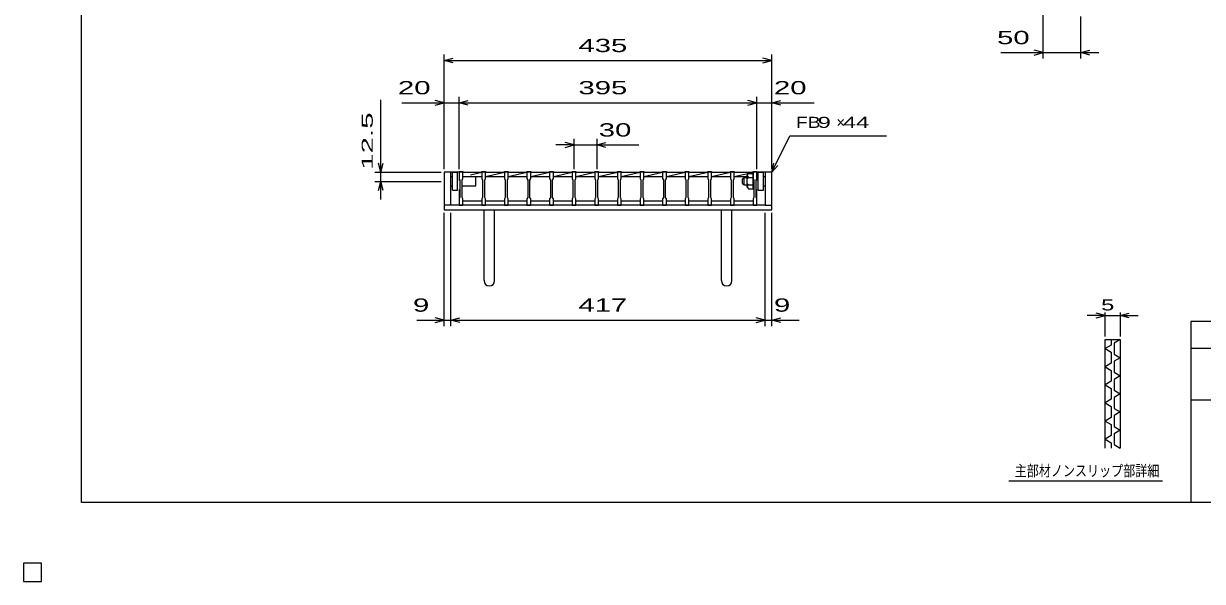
# Model space of a CAD drawing. Units: millimetres, scale not verified. Extents: x -1456 to 1389, y -1026 to 839.
# Drawn here: x -1456 to 108, y -1026 to -286 of the extents above; entities that cross this region are included whole.
import ezdxf
from ezdxf.enums import TextEntityAlignment as Align

# ---------------------------------------------------------------- set-up
doc = ezdxf.new("R2010")
doc.units = ezdxf.units.MM
doc.header["$LTSCALE"] = 8
for name, color, linetype, lineweight in [('0_2', 150, 'Continuous', 25), ('16', 3, 'Continuous', 25), ('19', 6, 'Continuous', 25), ('22', 4, 'Continuous', 25), ('32', 4, 'Continuous', 25)]:
    doc.layers.add(name, color=color, linetype=linetype, lineweight=lineweight)
doc.styles.add('ベクトル', font='')
doc.styles.get('ベクトル').set_extended_font_data('ベクトル')

msp = doc.modelspace()

# ---------------------------------------------------------------- linework, layer by layer
at = {"layer": '0_2'}
for p, q in [((-1379.2, -921.2), (-1379.2, 838.8)), ((1388.8, -681.2), (92.8, -681.2)), ((92.8, -681.2), (92.8, -921.2)), ((780.8, -717.2), (92.8, -717.2)), ((92.8, -785.2), (780.8, -785.2)), ((1388.8, -921.2), (-1379.2, -921.2))]:
    msp.add_line(p, q, dxfattribs=at)
at = {"layer": '16'}
for p, q in [((-878, -483), (-878, -482.3)), ((-878, -482.3), (-873, -482.3)), ((-878, -483), (-878, -491.5)), ((-873, -483), (-878, -483)), ((-878, -483), (-878, -494)), ((-873, -482.3), (-873, -483)), ((-873, -491.5), (-873, -483)), ((-873, -483), (-848, -483)), ((-863, -486.6), (-848, -483)), ((-848, -483), (-848, -482.3)), ((-848, -482.3), (-843, -482.3)), ((-848, -483), (-848, -491.5)), ((-843, -483), (-848, -483)), ((-843, -482.3), (-843, -483)), ((-843, -491.5), (-843, -483)), ((-843, -483), (-818, -483)), ((-843, -489), (-818, -483)), ((-818, -483), (-818, -482.3)), ((-818, -482.3), (-813, -482.3)), ((-818, -483), (-818, -491.5)), ((-813, -483), (-818, -483)), ((-813, -482.3), (-813, -483)), ((-813, -491.5), (-813, -483)), ((-813, -483), (-788, -483)), ((-813, -489), (-788, -483)), ((-788, -483), (-788, -482.3)), ((-788, -482.3), (-783, -482.3)), ((-788, -483), (-788, -491.5)), ((-783, -483), (-788, -483)), ((-783, -482.3), (-783, -483)), ((-783, -491.5), (-783, -483)), ((-783, -483), (-758, -483)), ((-783, -489), (-758, -483)), ((-758, -483), (-758, -482.3)), ((-758, -482.3), (-753, -482.3)), ((-758, -483), (-758, -491.5)), ((-753, -483), (-758, -483)), ((-753, -482.3), (-753, -483)), ((-753, -491.5), (-753, -483)), ((-753, -483), (-728, -483)), ((-753, -489), (-728, -483)), ((-728, -483), (-728, -482.3)), ((-728, -482.3), (-723, -482.3)), ((-728, -483), (-728, -491.5)), ((-723, -483), (-728, -483)), ((-723, -482.3), (-723, -483)), ((-723, -491.5), (-723, -483)), ((-723, -483), (-698, -483)), ((-723, -489), (-698, -483)), ((-698, -483), (-698, -482.3)), ((-698, -482.3), (-693, -482.3)), ((-698, -483), (-698, -491.5)), ((-693, -483), (-698, -483)), ((-693, -482.3), (-693, -483)), ((-693, -491.5), (-693, -483)), ((-693, -483), (-668, -483)), ((-693, -489), (-668, -483)), ((-668, -483), (-668, -482.3)), ((-668, -482.3), (-663, -482.3)), ((-668, -483), (-668, -491.5)), ((-663, -483), (-668, -483)), ((-663, -482.3), (-663, -483)), ((-663, -491.5), (-663, -483)), ((-663, -483), (-638, -483)), ((-663, -489), (-638, -483)), ((-638, -483), (-638, -482.3)), ((-638, -482.3), (-633, -482.3)), ((-638, -483), (-638, -491.5)), ((-633, -483), (-638, -483)), ((-633, -482.3), (-633, -483)), ((-633, -491.5), (-633, -483)), ((-633, -483), (-608, -483)), ((-633, -489), (-608, -483)), ((-608, -483), (-608, -482.3)), ((-608, -482.3), (-603, -482.3)), ((-608, -483), (-608, -491.5)), ((-603, -483), (-608, -483)), ((-603, -482.3), (-603, -483)), ((-603, -491.5), (-603, -483)), ((-603, -483), (-578, -483)), ((-603, -489), (-578, -483)), ((-578, -483), (-578, -482.3)), ((-578, -482.3), (-573, -482.3)), ((-578, -483), (-578, -491.5)), ((-573, -483), (-578, -483)), ((-573, -482.3), (-573, -483)), ((-573, -491.5), (-573, -483)), ((-573, -483), (-548, -483)), ((-573, -489), (-548, -483)), ((-548, -483), (-548, -482.3)), ((-548, -482.3), (-543, -482.3)), ((-548, -483), (-548, -491.5)), ((-543, -483), (-548, -483)), ((-543, -482.3), (-543, -483)), ((-543, -491.5), (-543, -483)), ((-543, -483), (-518, -483)), ((-543, -489), (-518, -483)), ((-518, -483), (-518, -482.3)), ((-518, -482.3), (-513, -482.3)), ((-518, -483), (-518, -491.5)), ((-513, -483), (-518, -483)), ((-513, -482.3), (-513, -483)), ((-513, -491.5), (-513, -483)), ((-513, -483), (-488, -483)), ((-496.333, -485), (-488, -483)), ((-488, -483), (-488, -482.3)), ((-488, -482.3), (-483, -482.3)), ((-488, -483), (-488, -491.5)), ((-483, -483), (-488, -483)), ((-483, -482.3), (-483, -483)), ((-483, -491.5), (-483, -483)), ((-483, -494), (-483, -483)), ((-878, -491.5), (-877, -493.5)), ((-877, -493.5), (-877, -516.5)), ((-874, -493.5), (-873, -491.5)), ((-874, -516.5), (-874, -493.5)), ((-858, -489), (-848, -489)), ((-848, -491.5), (-847, -493.5)), ((-847, -493.5), (-847, -516.5)), ((-844, -493.5), (-843, -491.5)), ((-844, -516.5), (-844, -493.5)), ((-843, -489), (-818, -489)), ((-818, -491.5), (-817, -493.5)), ((-817, -493.5), (-817, -516.5)), ((-814, -493.5), (-813, -491.5)), ((-814, -516.5), (-814, -493.5)), ((-813, -489), (-788, -489)), ((-788, -491.5), (-787, -493.5)), ((-787, -493.5), (-787, -516.5)), ((-784, -493.5), (-783, -491.5)), ((-784, -516.5), (-784, -493.5)), ((-783, -489), (-758, -489)), ((-758, -491.5), (-757, -493.5)), ((-757, -493.5), (-757, -516.5)), ((-754, -493.5), (-753, -491.5)), ((-754, -516.5), (-754, -493.5)), ((-753, -489), (-728, -489)), ((-728, -491.5), (-727, -493.5)), ((-727, -493.5), (-727, -516.5)), ((-724, -493.5), (-723, -491.5)), ((-724, -516.5), (-724, -493.5)), ((-723, -489), (-698, -489)), ((-698, -491.5), (-697, -493.5)), ((-697, -493.5), (-697, -516.5)), ((-694, -493.5), (-693, -491.5)), ((-694, -516.5), (-694, -493.5)), ((-693, -489), (-668, -489)), ((-668, -491.5), (-667, -493.5)), ((-667, -493.5), (-667, -516.5)), ((-664, -493.5), (-663, -491.5)), ((-664, -516.5), (-664, -493.5)), ((-663, -489), (-638, -489)), ((-638, -491.5), (-637, -493.5)), ((-637, -493.5), (-637, -516.5)), ((-634, -493.5), (-633, -491.5)), ((-634, -516.5), (-634, -493.5)), ((-633, -489), (-608, -489)), ((-608, -491.5), (-607, -493.5)), ((-607, -493.5), (-607, -516.5)), ((-604, -493.5), (-603, -491.5)), ((-604, -516.5), (-604, -493.5)), ((-603, -489), (-578, -489)), ((-578, -491.5), (-577, -493.5)), ((-577, -493.5), (-577, -516.5)), ((-574, -493.5), (-573, -491.5)), ((-574, -516.5), (-574, -493.5)), ((-573, -489), (-548, -489)), ((-548, -491.5), (-547, -493.5)), ((-547, -493.5), (-547, -516.5)), ((-544, -493.5), (-543, -491.5)), ((-544, -516.5), (-544, -493.5)), ((-543, -489), (-518, -489)), ((-518, -491.5), (-517, -493.5)), ((-517, -493.5), (-517, -516.5)), ((-514, -493.5), (-513, -491.5)), ((-514, -516.5), (-514, -493.5)), ((-513, -489), (-497, -485.16)), ((-513, -489), (-497, -489)), ((-488, -491.5), (-487, -493.5)), ((-487, -493.5), (-487, -516.5)), ((-484, -493.5), (-483, -491.5)), ((-484, -516.5), (-484, -493.5)), ((-878, -506), (-878, -521)), ((-483, -521), (-483, -506)), ((-877, -516.5), (-878, -518.5)), ((-878, -518.5), (-878, -527)), ((-878, -527), (-873, -527)), ((-873, -518.5), (-874, -516.5)), ((-873, -527), (-873, -518.5)), ((-873, -521), (-848, -521)), ((-847, -516.5), (-848, -518.5)), ((-848, -518.5), (-848, -527)), ((-848, -527), (-843, -527)), ((-843, -518.5), (-844, -516.5)), ((-843, -527), (-843, -518.5)), ((-843, -521), (-818, -521)), ((-817, -516.5), (-818, -518.5)), ((-818, -518.5), (-818, -527)), ((-818, -527), (-813, -527)), ((-813, -518.5), (-814, -516.5)), ((-813, -527), (-813, -518.5)), ((-813, -521), (-788, -521)), ((-787, -516.5), (-788, -518.5)), ((-788, -518.5), (-788, -527)), ((-788, -527), (-783, -527)), ((-783, -518.5), (-784, -516.5)), ((-783, -527), (-783, -518.5)), ((-783, -521), (-758, -521)), ((-757, -516.5), (-758, -518.5)), ((-758, -518.5), (-758, -527)), ((-758, -527), (-753, -527)), ((-753, -518.5), (-754, -516.5)), ((-753, -527), (-753, -518.5)), ((-753, -521), (-728, -521)), ((-727, -516.5), (-728, -518.5)), ((-728, -518.5), (-728, -527)), ((-728, -527), (-723, -527)), ((-723, -518.5), (-724, -516.5)), ((-723, -527), (-723, -518.5)), ((-723, -521), (-698, -521)), ((-697, -516.5), (-698, -518.5)), ((-698, -518.5), (-698, -527)), ((-698, -527), (-693, -527)), ((-693, -518.5), (-694, -516.5)), ((-693, -527), (-693, -518.5)), ((-693, -521), (-668, -521)), ((-667, -516.5), (-668, -518.5)), ((-668, -518.5), (-668, -527)), ((-668, -527), (-663, -527)), ((-663, -518.5), (-664, -516.5)), ((-663, -527), (-663, -518.5)), ((-663, -521), (-638, -521)), ((-637, -516.5), (-638, -518.5)), ((-638, -518.5), (-638, -527)), ((-638, -527), (-633, -527)), ((-633, -518.5), (-634, -516.5)), ((-633, -527), (-633, -518.5)), ((-633, -521), (-608, -521)), ((-607, -516.5), (-608, -518.5)), ((-608, -518.5), (-608, -527)), ((-608, -527), (-603, -527)), ((-603, -518.5), (-604, -516.5)), ((-603, -527), (-603, -518.5)), ((-603, -521), (-578, -521)), ((-577, -516.5), (-578, -518.5)), ((-578, -518.5), (-578, -527)), ((-578, -527), (-573, -527)), ((-573, -518.5), (-574, -516.5)), ((-573, -527), (-573, -518.5)), ((-573, -521), (-548, -521)), ((-547, -516.5), (-548, -518.5)), ((-548, -518.5), (-548, -527)), ((-548, -527), (-543, -527)), ((-543, -518.5), (-544, -516.5)), ((-543, -527), (-543, -518.5)), ((-543, -521), (-518, -521)), ((-517, -516.5), (-518, -518.5)), ((-518, -518.5), (-518, -527)), ((-518, -527), (-513, -527)), ((-513, -518.5), (-514, -516.5)), ((-513, -527), (-513, -518.5)), ((-513, -521), (-488, -521)), ((-487, -516.5), (-488, -518.5)), ((-488, -518.5), (-488, -527)), ((-488, -527), (-483, -527)), ((-483, -518.5), (-484, -516.5)), ((-483, -527), (-483, -518.5)), ((-1432, -1002), (-1456, -1002)), ((-1456, -1002), (-1456, -1026)), ((-1432, -1002), (-1456, -1002)), ((-1456, -1002), (-1456, -1026)), ((-1432, -1002), (-1456, -1002)), ((-1456, -1002), (-1456, -1026)), ((-1432, -1002), (-1456, -1002)), ((-1456, -1002), (-1456, -1026)), ((-1432, -1002), (-1456, -1002)), ((-1456, -1002), (-1456, -1026)), ((-1432, -1026), (-1432, -1002)), ((-1432, -1026), (-1432, -1002)), ((-1432, -1026), (-1432, -1002)), ((-1432, -1026), (-1432, -1002)), ((-1432, -1026), (-1432, -1002)), ((-1456, -1026), (-1432, -1026)), ((-1456, -1026), (-1432, -1026)), ((-1456, -1026), (-1432, -1026)), ((-1456, -1026), (-1432, -1026)), ((-1456, -1026), (-1432, -1026))]:
    msp.add_line(p, q, dxfattribs=at)
at = {"layer": '19'}
for p, q in [((-878, -483), (-898, -483)), ((-898, -483), (-898, -533)), ((-889, -527), (-889, -483)), ((-887, -483), (-880, -483)), ((-887, -507), (-887, -483)), ((-880, -507), (-880, -483)), ((-463, -483), (-483, -483)), ((-481, -483), (-474, -483)), ((-481, -507), (-481, -483)), ((-474, -507), (-474, -483)), ((-472, -483), (-472, -527)), ((-463, -533), (-463, -483)), ((-889, -489), (-887, -489)), ((-873, -489), (-856, -489)), ((-856, -501), (-856, -489)), ((-502, -492), (-500, -490)), ((-502, -498), (-502, -492)), ((-502, -498), (-500, -500)), ((-500, -490), (-496, -490)), ((-500, -500), (-500, -490)), ((-500, -500), (-496, -500)), ((-496, -487), (-494, -485)), ((-496, -503), (-496, -487)), ((-496, -488), (-494, -490)), ((-496, -492), (-494, -490)), ((-496, -498), (-494, -500)), ((-496, -502), (-494, -500)), ((-494, -485), (-488, -485)), ((-494, -490), (-488, -490)), ((-494, -500), (-488, -500)), ((-488, -505), (-488, -485)), ((-474, -489), (-472, -489)), ((-889, -501), (-887, -501)), ((-887, -507), (-880, -507)), ((-873, -501), (-856, -501)), ((-496, -503), (-494, -505)), ((-494, -505), (-488, -505)), ((-481, -507), (-474, -507)), ((-474, -501), (-472, -501)), ((-889, -527), (-898, -527)), ((-472, -527), (-889, -527)), ((-472, -527), (-463, -527)), ((-898, -533), (-463, -533)), ((-845, -627), (-845, -533)), ((-831, -627), (-831, -533)), ((-530, -627), (-530, -533)), ((-516, -627), (-516, -533))]:
    msp.add_line(p, q, dxfattribs=at)
for centre in [(-838, -627), (-523, -627)]:
    msp.add_arc(centre, 7, 180, 0, dxfattribs=at)
at = {"layer": '22'}
for p, q in [((-103, -332.5), (-103, -148.5)), ((-53, -332.5), (-53, -276.5)), ((-898, -479), (-898, -327)), ((-463, -479), (-463, -327)), ((-159, -324.5), (-103, -324.5)), ((-103, -324.5), (-115, -321.3)), ((-115, -327.7), (-103, -324.5)), ((-103, -324.5), (-53, -324.5)), ((-53, -324.5), (-41, -321.3)), ((-41, -327.7), (-53, -324.5)), ((-53, -324.5), (-29, -324.5)), ((-898, -335), (-886, -331.8)), ((-886, -338.2), (-898, -335)), ((-898, -335), (-463, -335)), ((-463, -335), (-475, -331.8)), ((-475, -338.2), (-463, -335)), ((-982, -483), (-982, -387)), ((-954, -391), (-898, -391)), ((-898, -391), (-910, -387.8)), ((-910, -394.2), (-898, -391)), ((-898, -479), (-898, -383)), ((-898, -391), (-878, -391)), ((-878, -479), (-878, -383)), ((-878, -391), (-866, -387.8)), ((-866, -394.2), (-878, -391)), ((-878, -391), (-483, -391)), ((-483, -391), (-495, -387.8)), ((-495, -394.2), (-483, -391)), ((-483, -479), (-483, -383)), ((-483, -391), (-463, -391)), ((-463, -479), (-463, -383)), ((-463, -391), (-451, -387.8)), ((-451, -394.2), (-463, -391)), ((-463, -391), (-407, -391)), ((-463, -483), (-439, -435)), ((-439, -435), (-311, -435)), ((-725.5, -447), (-749.5, -447)), ((-725.5, -447), (-737.5, -443.8)), ((-737.5, -450.2), (-725.5, -447)), ((-725.5, -479), (-725.5, -439)), ((-725.5, -447), (-695.5, -447)), ((-695.5, -439), (-695.5, -479)), ((-695.5, -447), (-683.5, -443.8)), ((-683.5, -450.2), (-695.5, -447)), ((-695.5, -447), (-639.5, -447)), ((-990, -483), (-902, -483)), ((-982, -483), (-985.2, -471)), ((-982, -483), (-978.8, -471)), ((-982, -495.5), (-982, -483)), ((-463, -483), (-460.6, -471.32)), ((-463, -483), (-455, -474.2)), ((-990, -495.5), (-902, -495.5)), ((-985.2, -507.5), (-982, -495.5)), ((-978.8, -507.5), (-982, -495.5)), ((-982, -519.5), (-982, -495.5)), ((-898, -687.4), (-898, -537)), ((-889, -687.4), (-889, -537)), ((-472, -687.4), (-472, -537)), ((-463, -687.4), (-463, -537)), ((-934, -679.4), (-898, -679.4)), ((-898, -679.4), (-910, -676.2)), ((-910, -682.6), (-898, -679.4)), ((-898, -679.4), (-889, -679.4)), ((-889, -679.4), (-877, -676.2)), ((-877, -682.6), (-889, -679.4)), ((-889, -679.4), (-472, -679.4)), ((-472, -679.4), (-484, -676.2)), ((-484, -682.6), (-472, -679.4)), ((-472, -679.4), (-463, -679.4)), ((-463, -679.4), (-451, -676.2)), ((-451, -682.6), (-463, -679.4)), ((-463, -679.4), (-427, -679.4))]:
    msp.add_line(p, q, dxfattribs=at)
at = {"layer": '22', "color": 2}
for p, q in [((-1432, -1002), (-1456, -1002)), ((-1456, -1002), (-1456, -1026)), ((-1432, -1002), (-1456, -1002)), ((-1456, -1002), (-1456, -1026)), ((-1432, -1002), (-1456, -1002)), ((-1456, -1002), (-1456, -1026)), ((-1432, -1026), (-1432, -1002)), ((-1432, -1026), (-1432, -1002)), ((-1432, -1026), (-1432, -1002)), ((-1456, -1026), (-1432, -1026)), ((-1456, -1026), (-1432, -1026)), ((-1456, -1026), (-1432, -1026))]:
    msp.add_line(p, q, dxfattribs=at)
at = {"layer": '32'}
for p, q in [((-20.8, -673.2), (-32.8, -670)), ((-20.8, -701.2), (-20.8, -669.2)), ((-0.8, -669.2), (-0.8, -701.2)), ((-0.8, -673.2), (11.2, -670)), ((-20.8, -673.2), (-44.8, -673.2)), ((-32.8, -676.4), (-20.8, -673.2)), ((-20.8, -673.2), (-0.8, -673.2)), ((11.2, -676.4), (-0.8, -673.2)), ((-0.8, -673.2), (23.2, -673.2)), ((-20.8, -705.2), (-0.8, -705.2)), ((-20.8, -849.2), (-20.8, -705.2)), ((-12.8, -712.4), (-20.8, -717.2)), ((-20.8, -717.2), (-12.8, -722)), ((-12.8, -705.2), (-12.8, -712.4)), ((-0.8, -705.2), (-8.8, -710)), ((-8.8, -710), (-8.8, -724.4)), ((-0.8, -705.2), (-0.8, -849.2)), ((-12.8, -722), (-12.8, -736.4)), ((-8.8, -724.4), (-0.8, -729.2)), ((-0.8, -729.2), (-8.8, -734)), ((-8.8, -734), (-8.8, -748.4)), ((-12.8, -736.4), (-20.8, -741.2)), ((-20.8, -741.2), (-12.8, -746)), ((-12.8, -746), (-12.8, -760.4)), ((-8.8, -748.4), (-0.8, -753.2)), ((-12.8, -760.4), (-20.8, -765.2)), ((-20.8, -765.2), (-12.8, -770)), ((-0.8, -753.2), (-8.8, -758)), ((-8.8, -758), (-8.8, -772.4)), ((-12.8, -770), (-12.8, -784.4)), ((-8.8, -772.4), (-0.8, -777.2)), ((-0.8, -777.2), (-8.8, -782)), ((-8.8, -782), (-8.8, -796.4)), ((-12.8, -784.4), (-20.8, -789.2)), ((-20.8, -789.2), (-12.8, -794)), ((-12.8, -794), (-12.8, -808.4)), ((-8.8, -796.4), (-0.8, -801.2)), ((-12.8, -808.4), (-20.8, -813.2)), ((-20.8, -813.2), (-12.8, -818)), ((-0.8, -801.2), (-8.8, -806)), ((-8.8, -806), (-8.8, -820.4)), ((-12.8, -818), (-12.8, -832.4)), ((-8.8, -820.4), (-0.8, -825.2)), ((-0.8, -825.2), (-8.8, -830)), ((-12.8, -832.4), (-20.8, -837.2)), ((-20.8, -837.2), (-12.8, -842)), ((-12.8, -842), (-12.8, -849.2)), ((-8.8, -830), (-8.8, -844.4)), ((-8.8, -844.4), (-0.8, -849.2)), ((55.2, -893.2), (-148.8, -893.2))]:
    msp.add_line(p, q, dxfattribs=at)

# ---------------------------------------------------------------- texts
at = {"layer": '22', "color": 2, "style": 'ベクトル'}
for s, height, width, p in [(' 50 ', 17.6, 1.65, (-175, -304.5)), (' 435 ', 17.6, 1.65, (-730.5, -315)), (' 20 ', 17.6, 1.65, (-970, -371)), (' 395 ', 17.6, 1.65, (-730.5, -371)), (' 20 ', 17.6, 1.65, (-471, -371)), (' 30 ', 17.6, 1.65, (-703.5, -427)), ('FB', 14.66, 1.3, (-431, -417)), (' 9 ', 14.66, 1.6, (-411, -417)), (' 44 ', 14.66, 1.6, (-377.4, -417)), (' 9 ', 17.6, 1.65, (-950, -659.4)), (' 417 ', 17.6, 1.65, (-730.5, -659.4)), (' 9 ', 17.6, 1.65, (-471, -659.4))]:
    msp.add_text(s, height=height, dxfattribs=dict(at, width=width)).set_placement(p, align=Align.MIDDLE_LEFT)
at = {"layer": '22', "color": 2, "style": 'ベクトル', "width": 2}
msp.add_text(' 12.5 ', height=14.66, rotation=90, dxfattribs=at).set_placement((-1000, -491), align=Align.MIDDLE_LEFT)
at = {"layer": '22', "color": 2, "style": 'ベクトル'}
msp.add_text('×', height=14.66, dxfattribs=at).set_placement((-377.4, -417), align=Align.MIDDLE_LEFT)
at = {"layer": '32', "color": 2, "style": 'ベクトル'}
for s, width, p in [(' 5 ', 1.6, (-34.8, -659.2)), ('主部材ノンスリップ部詳細', 0.8, (-140.8, -879.2))]:
    msp.add_text(s, height=14.66, dxfattribs=dict(at, width=width)).set_placement(p, align=Align.MIDDLE_LEFT)

doc.saveas('drawing.dxf')
